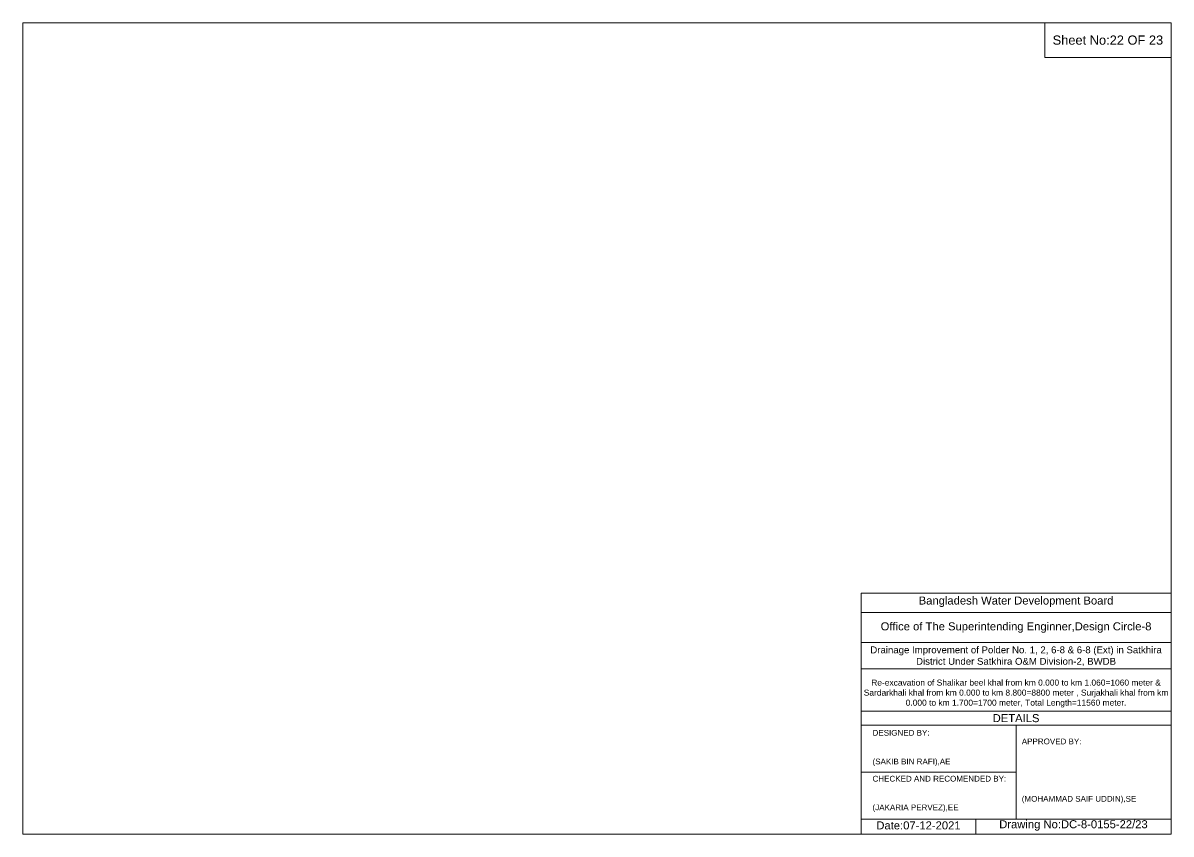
# Model space of a CAD drawing. Header units: inches. Extents: x 93000 to 506000, y -4242 to 0.
# Drawn here: x 310000 to 316000, y -4242 to 0 of the extents above; entities that cross this region are included whole.
import ezdxf

# ---------------------------------------------------------------- set-up
doc = ezdxf.new("R2010")
doc.units = ezdxf.units.IN
doc.header["$LTSCALE"] = 7
doc.header["$MEASUREMENT"] = 0
doc.layers.add('Cross section Data Border', color=7, linetype='Continuous', lineweight=9)
doc.styles.get("Standard").update_dxf_attribs({"font": 'arial.ttf'})

msp = doc.modelspace()

# ---------------------------------------------------------------- linework, layer by layer
at = {"layer": 'Cross section Data Border'}
for points in [[(310000, 0), (316000, 0), (316000, -4242), (310000, -4242)], [(315340, 0), (316000, 0), (316000, -180), (315340, -180)]]:
    msp.add_lwpolyline(points, close=True, dxfattribs=at)
for points in [[(314380, -4242), (314380, -2982), (316000, -2982)], [(314380, -3084), (316000, -3084)], [(314380, -3240), (316000, -3240)], [(314380, -3378), (316000, -3378)], [(314380, -3600), (316000, -3600)], [(314380, -3672), (316000, -3672)], [(315190, -3672), (315190, -4164)], [(314380, -3918), (315190, -3918)], [(314380, -4164), (316000, -4164)], [(314980, -4164), (314980, -4242)]]:
    msp.add_lwpolyline(points, dxfattribs=at)

# ---------------------------------------------------------------- texts
at = {"layer": 'Cross section Data Border', "attachment_point": 5}
for s, insert, char_height in [('Sheet No:22 OF 23', (315670, -90), 48), ('Bangladesh Water Development Board', (315190, -3027), 42), ('Office of The Superintending Enginner,Design Circle-8', (315190, -3162), 42)]:
    msp.add_mtext(s, dxfattribs=dict(at, insert=insert, char_height=char_height))
at = {"layer": 'Cross section Data Border'}
for s, insert, char_height, width, attachment_point in [('Drainage Improvement of Polder No. 1, 2, 6-8 & 6-8 (Ext) in Satkhira District Under Satkhira O&M Division-2, BWDB', (315190, -3312), 36, 1680, 5), ('Re-excavation of Shalikar beel khal from km 0.000 to km 1.060=1060 meter & Sardarkhali khal from km 0.000 to km 8.800=8800 meter , Surjakhali khal from km 0.000 to km 1.700=1700 meter, Total Length=11560 meter.', (315190, -3507), 31.4683, 1620, 5), ('DETAILS', (315190, -3636), 42, 1680, 5), ('DESIGNED BY:^J^J^J(SAKIB BIN RAFI),AE', (314440, -3792), 30, 840, 4), ('APPROVED BY:^J^J^J^J^J^J(MOHAMMAD SAIF UDDIN),SE', (315220, -3912), 30, 840, 4), ('CHECKED AND RECOMENDED BY:^J^J^J(JAKARIA PERVEZ),EE', (314440, -4032), 30, 840, 4), ('Date:07-12-2021', (314680, -4197), 42, 840, 5), ('Drawing No:DC-8-0155-22/23', (315490, -4197), 42, 1320, 5)]:
    msp.add_mtext(s, dxfattribs=dict(at, insert=insert, char_height=char_height, width=width, attachment_point=attachment_point))

doc.saveas('drawing.dxf')
